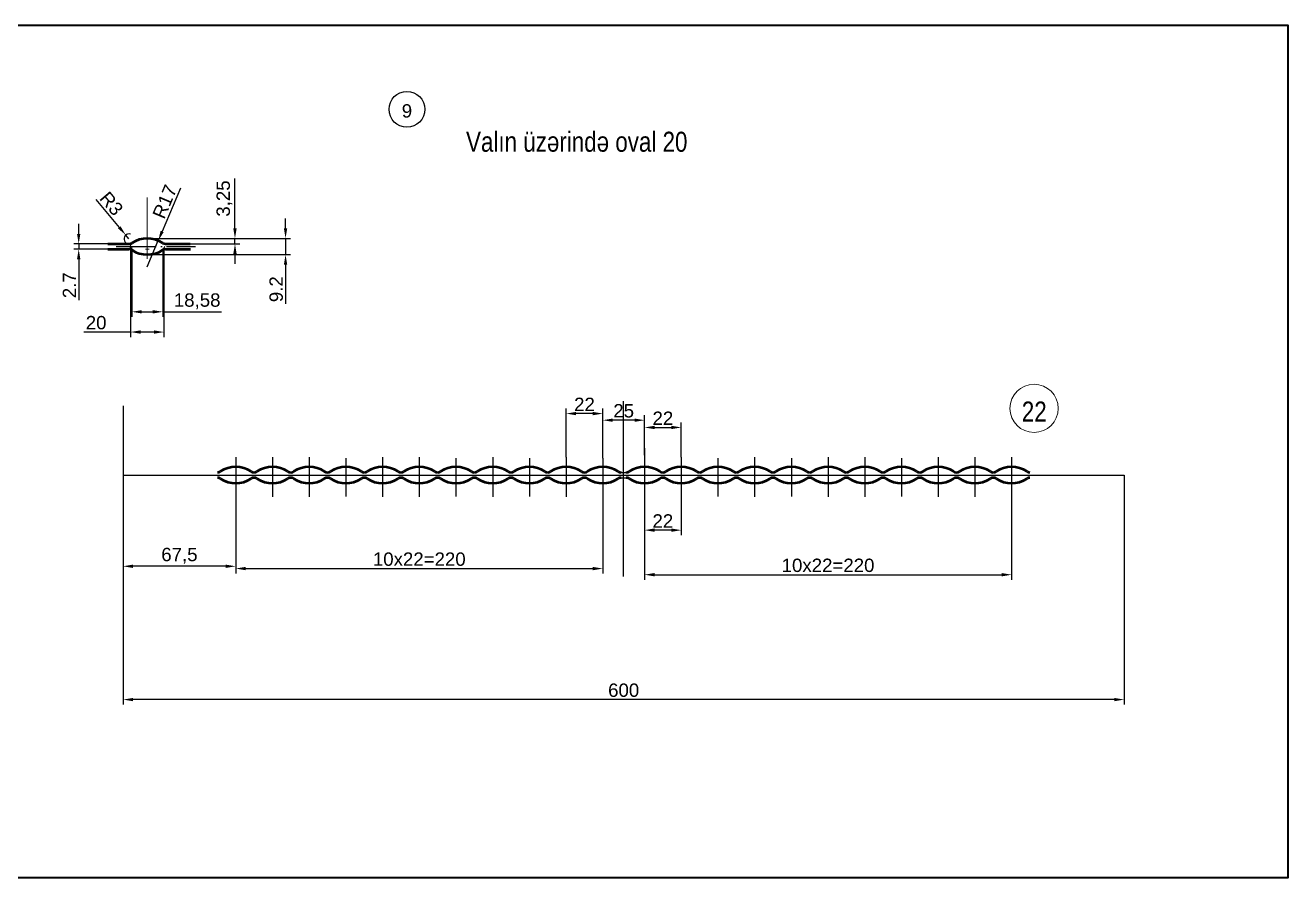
# Model space of a CAD drawing. Header units: millimetres. Extents: x 1526 to 31626, y -4643 to 9189.
# Drawn here: x 5556 to 6312, y -1396 to -885 of the extents above; entities that cross this region are included whole.
import ezdxf

# ---------------------------------------------------------------- set-up
doc = ezdxf.new("R2010")
doc.units = ezdxf.units.MM
doc.linetypes.add('ACAD_ISO04W100', pattern=[30, 24, -3, 0, -3])
for name, color, linetype, lineweight in [('Quota', 3, 'Continuous', 40), ('контурная', 7, 'Continuous', 50), ('осевые', 1, 'ACAD_ISO04W100', 25), ('размерные', 7, 'Continuous', 25), ('тонкая', 7, 'Continuous', 20), ('тонкий', 7, 'Continuous', 20)]:
    doc.layers.add(name, color=color, linetype=linetype, lineweight=lineweight)
doc.layers.add('осевая', color=4, linetype='Continuous')
doc.styles.add('s3v4', font='arial.ttf', dxfattribs={"width": 0.8, "height": 12})
doc.styles.get("Standard").update_dxf_attribs({"font": 'arial.ttf'})
doc.dimstyles.new('s2v4', dxfattribs={"dimtxt": 8, "dimasz": 6, "dimexe": 3, "dimexo": 0, "dimgap": 1.5, "dimtad": 1, "dimtxsty": 'Standard', "dimcen": 2.5, "dimadec": 0, "dimazin": 0, "dimtfac": 1, "dimtmove": 0, "dimatfit": 3, "dimfxl": 1, "dimarcsym": 0})
doc.dimstyles.new('s2v4$0', dxfattribs={"dimtxt": 8, "dimasz": 6, "dimexe": 3, "dimexo": 0, "dimgap": 1.5, "dimtad": 1, "dimtxsty": 'Standard', "dimcen": 2.5, "dimadec": 0, "dimazin": 0, "dimtfac": 1, "dimtmove": 0, "dimatfit": 3, "dimfxl": 1, "dimarcsym": 0})

# ---------------------------------------------------------------- blocks, each defined once
blk = doc.blocks.new('*D773')
at = {"layer": 'Defpoints', "color": 0, "transparency": 16777216}
for p in [(5614.33, -1113.28), (6214.33, -1154.69), (5614.33, -1289.26)]:
    blk.add_point(p, dxfattribs=at)
at = {"layer": 'тонкая', "color": 0, "lineweight": -2, "transparency": 16777216}
for p, q in [((5614.33, -1113.28), (5614.33, -1292.26)), ((6214.33, -1154.69), (6214.33, -1292.26)), ((6208.33, -1289.26), (5620.33, -1289.26))]:
    blk.add_line(p, q, dxfattribs=at)
at = {"layer": 'тонкая', "color": 0, "transparency": 16777216}
for points in [[(5620.33, -1288.26), (5620.33, -1290.26), (5614.33, -1289.26)], [(6208.33, -1288.26), (6208.33, -1290.26), (6214.33, -1289.26)]]:
    blk.add_solid(points, dxfattribs=at)
at = {"layer": 'тонкая', "color": 0, "transparency": 16777216, "insert": (5914.33, -1283.68), "char_height": 8, "attachment_point": 5}
blk.add_mtext('600', dxfattribs=at)
blk = doc.blocks.new('*D772')
at = {"layer": 'Defpoints', "color": 0, "transparency": 16777216}
for p in [(5618.78, -1019.28), (5638.77, -1019.28), (5618.78, -1068.95)]:
    blk.add_point(p, dxfattribs=at)
at = {"layer": 'тонкий', "color": 0, "lineweight": -2, "transparency": 16777216}
for p, q in [((5618.78, -1019.28), (5618.78, -1071.95)), ((5638.77, -1019.28), (5638.77, -1071.95)), ((5618.78, -1068.95), (5590.87, -1068.95)), ((5632.77, -1068.95), (5624.78, -1068.95))]:
    blk.add_line(p, q, dxfattribs=at)
at = {"layer": 'тонкий', "color": 0, "transparency": 16777216}
for points in [[(5624.78, -1067.95), (5624.78, -1069.95), (5618.78, -1068.95)], [(5632.77, -1067.95), (5632.77, -1069.95), (5638.77, -1068.95)]]:
    blk.add_solid(points, dxfattribs=at)
at = {"layer": 'тонкий', "color": 0, "transparency": 16777216, "insert": (5598.15, -1063.36), "char_height": 8, "attachment_point": 5}
blk.add_mtext('20', dxfattribs=at)
blk = doc.blocks.new('*D774')
at = {"layer": 'Defpoints', "color": 0, "transparency": 16777216}
for p in [(5628.78, -1012.83), (5681.37, -1012.83), (5644.8, -1016.08)]:
    blk.add_point(p, dxfattribs=at)
at = {"layer": 'тонкий', "color": 0, "lineweight": -2, "transparency": 16777216}
for p, q in [((5681.37, -1006.83), (5681.37, -976.99)), ((5628.78, -1012.83), (5684.37, -1012.83)), ((5681.37, -1016.08), (5681.37, -1012.83)), ((5644.8, -1016.08), (5684.37, -1016.08)), ((5681.37, -1022.08), (5681.37, -1028.08))]:
    blk.add_line(p, q, dxfattribs=at)
at = {"layer": 'тонкий', "color": 0, "transparency": 16777216}
for points in [[(5680.37, -1006.83), (5682.37, -1006.83), (5681.37, -1012.83)], [(5680.37, -1022.08), (5682.37, -1022.08), (5681.37, -1016.08)]]:
    blk.add_solid(points, dxfattribs=at)
at = {"layer": 'тонкий', "color": 0, "transparency": 16777216, "insert": (5675.06, -988.91), "char_height": 8, "attachment_point": 5, "rotation": 90}
blk.add_mtext('3,25', dxfattribs=at)
blk = doc.blocks.new('*D775')
at = {"layer": 'Defpoints', "color": 0, "transparency": 16777216}
for p in [(5660.28, -1012.83), (5628.78, -1022.53), (5711.68, -1022.53)]:
    blk.add_point(p, dxfattribs=at)
at = {"layer": 'тонкий', "color": 0, "lineweight": -2, "transparency": 16777216}
for p, q in [((5711.68, -1006.83), (5711.68, -1000.83)), ((5660.28, -1012.83), (5714.68, -1012.83)), ((5711.68, -1012.83), (5711.68, -1022.53)), ((5628.78, -1022.53), (5714.68, -1022.53)), ((5711.68, -1028.53), (5711.68, -1052.01))]:
    blk.add_line(p, q, dxfattribs=at)
at = {"layer": 'тонкий', "color": 0, "transparency": 16777216}
for points in [[(5710.68, -1006.83), (5712.68, -1006.83), (5711.68, -1012.83)], [(5710.68, -1028.53), (5712.68, -1028.53), (5711.68, -1022.53)]]:
    blk.add_solid(points, dxfattribs=at)
at = {"layer": 'тонкий', "color": 0, "transparency": 16777216, "insert": (5706.09, -1043.27), "char_height": 8, "attachment_point": 5, "rotation": 90}
blk.add_mtext('9.2', dxfattribs=at)
blk = doc.blocks.new('*D776')
at = {"layer": 'Defpoints', "color": 0, "transparency": 16777216}
for p in [(5587.69, -1019.28), (5608.02, -1016.08), (5608.02, -1019.28)]:
    blk.add_point(p, dxfattribs=at)
at = {"layer": 'тонкий', "color": 0, "lineweight": -2, "transparency": 16777216}
for p, q in [((5587.69, -1010.08), (5587.69, -1004.08)), ((5608.02, -1016.08), (5584.69, -1016.08)), ((5608.02, -1019.28), (5584.69, -1019.28)), ((5587.69, -1016.08), (5587.69, -1019.28)), ((5587.69, -1025.28), (5587.69, -1049.76))]:
    blk.add_line(p, q, dxfattribs=at)
at = {"layer": 'тонкий', "color": 0, "transparency": 16777216}
for points in [[(5586.69, -1010.08), (5588.69, -1010.08), (5587.69, -1016.08)], [(5586.69, -1025.28), (5588.69, -1025.28), (5587.69, -1019.28)]]:
    blk.add_solid(points, dxfattribs=at)
at = {"layer": 'тонкий', "color": 0, "transparency": 16777216, "insert": (5582.18, -1040.91), "char_height": 8, "attachment_point": 5, "rotation": 90}
blk.add_mtext('2.7', dxfattribs=at)
blk = doc.blocks.new('*D777')
at = {"layer": 'Defpoints', "color": 0, "transparency": 16777216}
for p in [(5635.39, -1014.17), (5628.78, -1029.83)]:
    blk.add_point(p, dxfattribs=at)
at = {"layer": 'тонкий', "color": 0, "lineweight": -2, "transparency": 16777216}
for p, q in [((5648.65, -982.73), (5637.72, -1008.64)), ((5628.78, -1029.83), (5635.39, -1014.17))]:
    blk.add_line(p, q, dxfattribs=at)
at = {"layer": 'тонкий', "color": 0, "transparency": 16777216}
blk.add_solid([(5636.8, -1008.25), (5638.64, -1009.03), (5635.39, -1014.17)], dxfattribs=at)
at = {"layer": 'тонкий', "color": 0, "transparency": 16777216, "insert": (5639.27, -990.78), "char_height": 8, "attachment_point": 5, "rotation": 67.12267}
blk.add_mtext('R17', dxfattribs=at)
blk = doc.blocks.new('*D778')
at = {"layer": 'Defpoints', "color": 0, "transparency": 16777216}
for p in [(5615.91, -1010.79), (5617.85, -1013.08)]:
    blk.add_point(p, dxfattribs=at)
at = {"layer": 'тонкий', "color": 0, "lineweight": -2, "transparency": 16777216}
for p, q in [((5597.91, -989.47), (5612.04, -1006.2)), ((5617.85, -1013.08), (5615.91, -1010.79))]:
    blk.add_line(p, q, dxfattribs=at)
blk.add_arc((5617.85, -1013.08), 3, 72.88747, 270, dxfattribs=at)
at = {"layer": 'тонкий', "color": 0, "transparency": 16777216}
blk.add_solid([(5612.81, -1005.56), (5611.28, -1006.85), (5615.91, -1010.79)], dxfattribs=at)
at = {"layer": 'тонкий', "color": 0, "transparency": 16777216, "insert": (5607.31, -991.94), "char_height": 8, "attachment_point": 5, "rotation": 310.18325}
blk.add_mtext('R3', dxfattribs=at)
blk = doc.blocks.new('*D779')
at = {"layer": 'Defpoints', "color": 0, "transparency": 16777216}
for p in [(5619.49, -1019.77), (5638.07, -1019.77), (5638.07, -1056.82)]:
    blk.add_point(p, dxfattribs=at)
at = {"layer": 'тонкий', "color": 0, "lineweight": -2, "transparency": 16777216}
for p, q in [((5619.49, -1019.77), (5619.49, -1059.82)), ((5638.07, -1019.77), (5638.07, -1059.82)), ((5625.49, -1056.82), (5632.07, -1056.82)), ((5638.07, -1056.82), (5673.33, -1056.82))]:
    blk.add_line(p, q, dxfattribs=at)
at = {"layer": 'тонкий', "color": 0, "transparency": 16777216}
for points in [[(5625.49, -1055.82), (5625.49, -1057.82), (5619.49, -1056.82)], [(5632.07, -1055.82), (5632.07, -1057.82), (5638.07, -1056.82)]]:
    blk.add_solid(points, dxfattribs=at)
at = {"layer": 'тонкий', "color": 0, "transparency": 16777216, "insert": (5658.7, -1050.51), "char_height": 8, "attachment_point": 5}
blk.add_mtext('18,58', dxfattribs=at)
blk = doc.blocks.new('*D935')
at = {"layer": 'Defpoints', "color": 0, "transparency": 16777216}
for p in [(5879.83, -1117.82), (5879.83, -1144.05), (5901.83, -1144.53)]:
    blk.add_point(p, dxfattribs=at)
at = {"layer": 'размерные', "color": 0, "lineweight": -2, "transparency": 16777216}
for p, q in [((5879.83, -1144.05), (5879.83, -1114.82)), ((5895.83, -1117.82), (5885.83, -1117.82)), ((5901.83, -1144.53), (5901.83, -1114.82))]:
    blk.add_line(p, q, dxfattribs=at)
at = {"layer": 'размерные', "color": 0, "transparency": 16777216}
for points in [[(5885.83, -1116.82), (5885.83, -1118.82), (5879.83, -1117.82)], [(5895.83, -1116.82), (5895.83, -1118.82), (5901.83, -1117.82)]]:
    blk.add_solid(points, dxfattribs=at)
at = {"layer": 'размерные', "color": 0, "transparency": 16777216, "insert": (5890.83, -1112.3), "char_height": 8, "attachment_point": 5}
blk.add_mtext('22', dxfattribs=at)
blk = doc.blocks.new('*D936')
at = {"layer": 'Defpoints', "color": 0, "transparency": 16777216}
for p in [(5681.83, -1167.63), (5614.33, -1185.45), (5614.33, -1209.36)]:
    blk.add_point(p, dxfattribs=at)
at = {"layer": 'размерные', "color": 0, "lineweight": -2, "transparency": 16777216}
for p, q in [((5681.83, -1167.63), (5681.83, -1212.36)), ((5614.33, -1185.45), (5614.33, -1212.36)), ((5675.83, -1209.36), (5620.33, -1209.36))]:
    blk.add_line(p, q, dxfattribs=at)
at = {"layer": 'размерные', "color": 0, "transparency": 16777216}
for points in [[(5620.33, -1208.36), (5620.33, -1210.36), (5614.33, -1209.36)], [(5675.83, -1208.36), (5675.83, -1210.36), (5681.83, -1209.36)]]:
    blk.add_solid(points, dxfattribs=at)
at = {"layer": 'размерные', "color": 0, "transparency": 16777216, "insert": (5648.08, -1203.05), "char_height": 8, "attachment_point": 5}
blk.add_mtext('67,5', dxfattribs=at)
blk = doc.blocks.new('*D937')
at = {"layer": 'Defpoints', "color": 0, "transparency": 16777216}
for p in [(5901.83, -1121.79), (5901.83, -1142.8), (5926.83, -1142.8)]:
    blk.add_point(p, dxfattribs=at)
at = {"layer": 'размерные', "color": 0, "lineweight": -2, "transparency": 16777216}
for p, q in [((5901.83, -1142.8), (5901.83, -1118.79)), ((5926.83, -1142.8), (5926.83, -1118.79)), ((5920.83, -1121.79), (5907.83, -1121.79))]:
    blk.add_line(p, q, dxfattribs=at)
at = {"layer": 'размерные', "color": 0, "transparency": 16777216}
for points in [[(5907.83, -1120.79), (5907.83, -1122.79), (5901.83, -1121.79)], [(5920.83, -1120.79), (5920.83, -1122.79), (5926.83, -1121.79)]]:
    blk.add_solid(points, dxfattribs=at)
at = {"layer": 'размерные', "color": 0, "transparency": 16777216, "insert": (5914.33, -1116.2), "char_height": 8, "attachment_point": 5}
blk.add_mtext('25', dxfattribs=at)
blk = doc.blocks.new('*D938')
at = {"layer": 'Defpoints', "color": 0, "transparency": 16777216}
for p in [(5901.83, -1167.47), (5681.83, -1189.99), (5901.83, -1210.73)]:
    blk.add_point(p, dxfattribs=at)
at = {"layer": 'размерные', "color": 0, "lineweight": -2, "transparency": 16777216}
for p, q in [((5901.83, -1167.47), (5901.83, -1213.73)), ((5681.83, -1189.99), (5681.83, -1213.73)), ((5687.83, -1210.73), (5895.83, -1210.73))]:
    blk.add_line(p, q, dxfattribs=at)
at = {"layer": 'размерные', "color": 0, "transparency": 16777216}
for points in [[(5687.83, -1209.73), (5687.83, -1211.73), (5681.83, -1210.73)], [(5895.83, -1209.73), (5895.83, -1211.73), (5901.83, -1210.73)]]:
    blk.add_solid(points, dxfattribs=at)
at = {"layer": 'размерные', "color": 0, "transparency": 16777216, "insert": (5791.83, -1205.14), "char_height": 8, "attachment_point": 5}
blk.add_mtext('10x22=220', dxfattribs=at)
blk = doc.blocks.new('*D939')
at = {"layer": 'Defpoints', "color": 0, "transparency": 16777216}
for p in [(6146.83, -1167.63), (5926.83, -1179.94), (6146.83, -1214.42)]:
    blk.add_point(p, dxfattribs=at)
at = {"layer": 'размерные', "color": 0, "lineweight": -2, "transparency": 16777216}
for p, q in [((6146.83, -1167.63), (6146.83, -1217.42)), ((5926.83, -1179.94), (5926.83, -1217.42)), ((5932.83, -1214.42), (6140.83, -1214.42))]:
    blk.add_line(p, q, dxfattribs=at)
at = {"layer": 'размерные', "color": 0, "transparency": 16777216}
for points in [[(5932.83, -1213.42), (5932.83, -1215.42), (5926.83, -1214.42)], [(6140.83, -1213.42), (6140.83, -1215.42), (6146.83, -1214.42)]]:
    blk.add_solid(points, dxfattribs=at)
at = {"layer": 'размерные', "color": 0, "transparency": 16777216, "insert": (6036.83, -1208.84), "char_height": 8, "attachment_point": 5}
blk.add_mtext('10x22=220', dxfattribs=at)
blk = doc.blocks.new('*D940')
at = {"layer": 'Defpoints', "color": 0, "transparency": 16777216}
for p in [(5948.83, -1167.63), (5926.83, -1179.94), (5926.83, -1187.71)]:
    blk.add_point(p, dxfattribs=at)
at = {"layer": 'размерные', "color": 0, "lineweight": -2, "transparency": 16777216}
for p, q in [((5948.83, -1167.63), (5948.83, -1190.71)), ((5926.83, -1179.94), (5926.83, -1190.71)), ((5942.83, -1187.71), (5932.83, -1187.71))]:
    blk.add_line(p, q, dxfattribs=at)
at = {"layer": 'размерные', "color": 0, "transparency": 16777216}
for points in [[(5932.83, -1186.71), (5932.83, -1188.71), (5926.83, -1187.71)], [(5942.83, -1186.71), (5942.83, -1188.71), (5948.83, -1187.71)]]:
    blk.add_solid(points, dxfattribs=at)
at = {"layer": 'размерные', "color": 0, "transparency": 16777216, "insert": (5937.83, -1182.19), "char_height": 8, "attachment_point": 5}
blk.add_mtext('22', dxfattribs=at)
blk = doc.blocks.new('*D941')
at = {"layer": 'Defpoints', "color": 0, "transparency": 16777216}
for p in [(5948.83, -1126.14), (5926.83, -1138.48), (5948.83, -1144.05)]:
    blk.add_point(p, dxfattribs=at)
at = {"layer": 'размерные', "color": 0, "lineweight": -2, "transparency": 16777216}
for p, q in [((5926.83, -1138.48), (5926.83, -1123.14)), ((5932.83, -1126.14), (5942.83, -1126.14)), ((5948.83, -1144.05), (5948.83, -1123.14))]:
    blk.add_line(p, q, dxfattribs=at)
at = {"layer": 'размерные', "color": 0, "transparency": 16777216}
for points in [[(5932.83, -1125.14), (5932.83, -1127.14), (5926.83, -1126.14)], [(5942.83, -1125.14), (5942.83, -1127.14), (5948.83, -1126.14)]]:
    blk.add_solid(points, dxfattribs=at)
at = {"layer": 'размерные', "color": 0, "transparency": 16777216, "insert": (5937.83, -1120.62), "char_height": 8, "attachment_point": 5}
blk.add_mtext('22', dxfattribs=at)

msp = doc.modelspace()

# ---------------------------------------------------------------- linework, layer by layer
msp.add_circle((5784.44704, -935.44133), 10.75362)
at = {"layer": 'Quota'}
msp.add_lwpolyline([(5484.42631, -885.03716), (6312.35306, -885.03716), (6312.35306, -1396.0761), (5484.42631, -1396.0761)], close=True, dxfattribs=at)
at = {"layer": 'контурная'}
for p, q in [((5605.0819, -1016.07788), (5617.84859, -1016.07788)), ((5605.0819, -1019.27788), (5617.84859, -1019.27788)), ((5639.70609, -1016.07788), (5654.5372, -1016.07788)), ((5639.70609, -1019.27788), (5654.7912, -1019.27788))]:
    msp.add_line(p, q, dxfattribs=at)
for centre, radius, start, end in [((5628.77734, -1029.82788), 17, 56.87705979, 123.12294021), ((5617.84859, -1013.07788), 3, 270, 303.12294021), ((5617.84859, -1022.27788), 3, 56.87705979, 90), ((5628.77734, -1005.52788), 17, 236.87705979, 303.12294021), ((5639.70609, -1013.07788), 3, 236.87705979, 270), ((5639.70609, -1022.27788), 3, 90, 123.12294021), ((5681.83137, -1166.84232), 17, 56.87705979, 123.12294021), ((5703.83137, -1166.84232), 17, 56.87705979, 123.12294021), ((5725.83137, -1166.84232), 17, 56.87705979, 123.12294021), ((5747.83137, -1166.84232), 17, 56.87705979, 123.12294021), ((5769.83137, -1166.84232), 17, 56.87705979, 123.12294021), ((5791.83137, -1166.84232), 17, 56.87705979, 123.12294021), ((5813.83137, -1166.84232), 17, 56.87705979, 123.12294021), ((5835.83137, -1166.84232), 17, 56.87705979, 123.12294021), ((5857.83137, -1166.84232), 17, 56.87705979, 123.12294021), ((5879.83137, -1166.84232), 17, 56.87705979, 123.12294021), ((5901.83137, -1166.84232), 17, 56.87705979, 123.12294021), ((5926.83137, -1166.84232), 17, 56.87705979, 123.12294021), ((5948.83137, -1166.84232), 17, 56.87705979, 123.12294021), ((5970.83137, -1166.84232), 17, 56.87705979, 123.12294021), ((5992.83137, -1166.84232), 17, 56.87705979, 123.12294021), ((6014.83137, -1166.84232), 17, 56.87705979, 123.12294021), ((6036.83137, -1166.84232), 17, 56.87705979, 123.12294021), ((6058.83137, -1166.84232), 17, 56.87705979, 123.12294021), ((6080.83137, -1166.84232), 17, 56.87705979, 123.12294021), ((6102.83137, -1166.84232), 17, 56.87705979, 123.12294021), ((6124.83137, -1166.84232), 17, 56.87705979, 123.12294021), ((6146.83137, -1166.84232), 17, 56.87705979, 123.12294021), ((5670.90263, -1150.09232), 3, 270, 303.12294021), ((5670.90263, -1159.29232), 3, 56.87705979, 90), ((5681.83137, -1142.54232), 17, 236.87705979, 303.12294021), ((5692.76012, -1150.09232), 3, 236.87705979, 270), ((5692.76012, -1159.29232), 3, 90, 123.12294021), ((5692.90263, -1150.09232), 3, 270, 303.12294021), ((5692.90263, -1150.09232), 3, 270, 303.12294021), ((5692.90263, -1159.29232), 3, 56.87705979, 90), ((5692.90263, -1159.29232), 3, 56.87705979, 90), ((5703.83137, -1142.54232), 17, 236.87705979, 303.12294021), ((5714.76012, -1150.09232), 3, 236.87705979, 270), ((5714.76012, -1159.29232), 3, 90, 123.12294021), ((5714.90263, -1150.09232), 3, 270, 303.12294021), ((5714.90263, -1150.09232), 3, 270, 303.12294021), ((5714.90263, -1159.29232), 3, 56.87705979, 90), ((5714.90263, -1159.29232), 3, 56.87705979, 90), ((5725.83137, -1142.54232), 17, 236.87705979, 303.12294021), ((5736.76012, -1150.09232), 3, 236.87705979, 270), ((5736.76012, -1159.29232), 3, 90, 123.12294021), ((5736.90263, -1150.09232), 3, 270, 303.12294021), ((5736.90263, -1159.29232), 3, 56.87705979, 90), ((5747.83137, -1142.54232), 17, 236.87705979, 303.12294021), ((5758.76012, -1150.09232), 3, 236.87705979, 270), ((5758.76012, -1159.29232), 3, 90, 123.12294021), ((5758.90263, -1150.09232), 3, 270, 303.12294021), ((5758.90263, -1159.29232), 3, 56.87705979, 90), ((5769.83137, -1142.54232), 17, 236.87705979, 303.12294021), ((5780.76012, -1150.09232), 3, 236.87705979, 270), ((5780.76012, -1159.29232), 3, 90, 123.12294021), ((5780.90263, -1150.09232), 3, 270, 303.12294021), ((5780.90263, -1159.29232), 3, 56.87705979, 90), ((5791.83137, -1142.54232), 17, 236.87705979, 303.12294021), ((5802.76012, -1150.09232), 3, 236.87705979, 270), ((5802.76012, -1159.29232), 3, 90, 123.12294021), ((5802.90263, -1150.09232), 3, 270, 303.12294021), ((5802.90263, -1159.29232), 3, 56.87705979, 90), ((5813.83137, -1142.54232), 17, 236.87705979, 303.12294021), ((5824.76012, -1150.09232), 3, 236.87705979, 270), ((5824.76012, -1159.29232), 3, 90, 123.12294021), ((5824.90263, -1150.09232), 3, 270, 303.12294021), ((5824.90263, -1159.29232), 3, 56.87705979, 90), ((5835.83137, -1142.54232), 17, 236.87705979, 303.12294021), ((5846.76012, -1150.09232), 3, 236.87705979, 270), ((5846.76012, -1159.29232), 3, 90, 123.12294021), ((5846.90263, -1150.09232), 3, 270, 303.12294021), ((5846.90263, -1159.29232), 3, 56.87705979, 90), ((5857.83137, -1142.54232), 17, 236.87705979, 303.12294021), ((5868.76012, -1150.09232), 3, 236.87705979, 270), ((5868.76012, -1159.29232), 3, 90, 123.12294021), ((5868.90263, -1150.09232), 3, 270, 303.12294021), ((5868.90263, -1159.29232), 3, 56.87705979, 90), ((5879.83137, -1142.54232), 17, 236.87705979, 303.12294021), ((5890.76012, -1150.09232), 3, 236.87705979, 270), ((5890.76012, -1159.29232), 3, 90, 123.12294021), ((5890.90263, -1150.09232), 3, 270, 303.12294021), ((5890.90263, -1159.29232), 3, 56.87705979, 90), ((5901.83137, -1142.54232), 17, 236.87705979, 303.12294021), ((5912.76012, -1150.09232), 3, 236.87705979, 270), ((5912.76012, -1159.29232), 3, 90, 123.12294021), ((5915.90263, -1150.09232), 3, 270, 303.12294021), ((5915.90263, -1159.29232), 3, 56.87705979, 90), ((5926.83137, -1142.54232), 17, 236.87705979, 303.12294021), ((5937.76012, -1150.09232), 3, 236.87705979, 270), ((5937.76012, -1150.09232), 3, 236.87705979, 270), ((5937.76012, -1159.29232), 3, 90, 123.12294021), ((5937.76012, -1159.29232), 3, 90, 123.12294021), ((5937.90263, -1150.09232), 3, 270, 303.12294021), ((5937.90263, -1159.29232), 3, 56.87705979, 90), ((5948.83137, -1142.54232), 17, 236.87705979, 303.12294021), ((5959.76012, -1150.09232), 3, 236.87705979, 270), ((5959.76012, -1159.29232), 3, 90, 123.12294021), ((5959.90263, -1150.09232), 3, 270, 303.12294021), ((5959.90263, -1159.29232), 3, 56.87705979, 90), ((5970.83137, -1142.54232), 17, 236.87705979, 303.12294021), ((5981.76012, -1150.09232), 3, 236.87705979, 270), ((5981.76012, -1159.29232), 3, 90, 123.12294021), ((5981.90263, -1150.09232), 3, 270, 303.12294021), ((5981.90263, -1159.29232), 3, 56.87705979, 90), ((5992.83137, -1142.54232), 17, 236.87705979, 303.12294021), ((6003.76012, -1150.09232), 3, 236.87705979, 270), ((6003.76012, -1159.29232), 3, 90, 123.12294021), ((6003.90263, -1150.09232), 3, 270, 303.12294021), ((6003.90263, -1159.29232), 3, 56.87705979, 90), ((6014.83137, -1142.54232), 17, 236.87705979, 303.12294021), ((6025.76012, -1150.09232), 3, 236.87705979, 270), ((6025.76012, -1159.29232), 3, 90, 123.12294021), ((6025.90263, -1150.09232), 3, 270, 303.12294021), ((6025.90263, -1159.29232), 3, 56.87705979, 90), ((6036.83137, -1142.54232), 17, 236.87705979, 303.12294021), ((6047.76012, -1150.09232), 3, 236.87705979, 270), ((6047.76012, -1159.29232), 3, 90, 123.12294021), ((6047.90263, -1150.09232), 3, 270, 303.12294021), ((6047.90263, -1159.29232), 3, 56.87705979, 90), ((6058.83137, -1142.54232), 17, 236.87705979, 303.12294021), ((6069.76012, -1150.09232), 3, 236.87705979, 270), ((6069.76012, -1159.29232), 3, 90, 123.12294021), ((6069.90263, -1150.09232), 3, 270, 303.12294021), ((6069.90263, -1159.29232), 3, 56.87705979, 90), ((6080.83137, -1142.54232), 17, 236.87705979, 303.12294021), ((6091.76012, -1150.09232), 3, 236.87705979, 270), ((6091.76012, -1159.29232), 3, 90, 123.12294021), ((6091.90263, -1150.09232), 3, 270, 303.12294021), ((6091.90263, -1159.29232), 3, 56.87705979, 90), ((6102.83137, -1142.54232), 17, 236.87705979, 303.12294021), ((6113.76012, -1150.09232), 3, 236.87705979, 270), ((6113.76012, -1150.09232), 3, 236.87705979, 270), ((6113.76012, -1159.29232), 3, 90, 123.12294021), ((6113.76012, -1159.29232), 3, 90, 123.12294021), ((6113.90263, -1150.09232), 3, 270, 303.12294021), ((6113.90263, -1159.29232), 3, 56.87705979, 90), ((6124.83137, -1142.54232), 17, 236.87705979, 303.12294021), ((6135.76012, -1150.09232), 3, 236.87705979, 270), ((6135.76012, -1150.09232), 3, 236.87705979, 270), ((6135.76012, -1159.29232), 3, 90, 123.12294021), ((6135.76012, -1159.29232), 3, 90, 123.12294021), ((6135.90263, -1150.09232), 3, 270, 303.12294021), ((6135.90263, -1159.29232), 3, 56.87705979, 90), ((6146.83137, -1142.54232), 17, 236.87705979, 303.12294021), ((6157.76012, -1150.09232), 3, 236.87705979, 270), ((6157.76012, -1159.29232), 3, 90, 123.12294021)]:
    msp.add_arc(centre, radius, start, end, dxfattribs=at)
at = {"layer": 'осевая'}
for p, q in [((5914.33137, -1215.41245), (5914.33137, -1110.30888)), ((5926.83137, -1138.47941), (5926.83137, -1179.93629)), ((5681.83137, -1144.04818), (5681.83137, -1167.63197)), ((5703.83137, -1144.04818), (5703.83137, -1167.63197)), ((5725.83137, -1144.04818), (5725.83137, -1167.63197)), ((5747.83137, -1144.53276), (5747.83137, -1167.47046)), ((5769.83137, -1144.04818), (5769.83137, -1167.63197)), ((5791.83137, -1144.04818), (5791.83137, -1167.63197)), ((5813.83137, -1144.53276), (5813.83137, -1167.47046)), ((5835.83137, -1144.04818), (5835.83137, -1167.63197)), ((5857.83137, -1144.53276), (5857.83137, -1167.47046)), ((5879.83137, -1144.04818), (5879.83137, -1167.63197)), ((5901.83137, -1144.53276), (5901.83137, -1167.47046)), ((5948.83137, -1144.04818), (5948.83137, -1167.63197)), ((5970.83137, -1144.53276), (5970.83137, -1167.47046)), ((5992.83137, -1144.04818), (5992.83137, -1167.63197)), ((6014.83137, -1144.53276), (6014.83137, -1167.47046)), ((6036.83137, -1144.04818), (6036.83137, -1167.63197)), ((6058.83137, -1144.04818), (6058.83137, -1167.63197)), ((6080.83137, -1144.53276), (6080.83137, -1167.47046)), ((6102.83137, -1144.04818), (6102.83137, -1167.63197)), ((6124.83137, -1144.04818), (6124.83137, -1167.63197)), ((6146.83137, -1144.04818), (6146.83137, -1167.63197)), ((5614.33137, -1154.69232), (6214.33137, -1154.69232))]:
    msp.add_line(p, q, dxfattribs=at)
at = {"layer": 'осевые'}
msp.add_line((5610.23291, -1017.67788), (5657.63492, -1017.67788), dxfattribs=at)
at = {"layer": 'размерные'}
for p, q in [((5692.90263, -1153.09232), (5692.76012, -1153.09232)), ((5692.90263, -1156.29232), (5692.76012, -1156.29232)), ((5714.90263, -1153.09232), (5714.76012, -1153.09232)), ((5714.90263, -1156.29232), (5714.76012, -1156.29232)), ((5736.90263, -1153.09232), (5736.76012, -1153.09232)), ((5736.90263, -1156.29232), (5736.76012, -1156.29232)), ((5758.90263, -1153.09232), (5758.76012, -1153.09232)), ((5758.90263, -1156.29232), (5758.76012, -1156.29232)), ((5802.90263, -1153.09232), (5802.76012, -1153.09232)), ((5802.90263, -1156.29232), (5802.76012, -1156.29232)), ((5824.90263, -1153.09232), (5824.76012, -1153.09232)), ((5824.90263, -1156.29232), (5824.76012, -1156.29232)), ((5912.76012, -1153.09232), (5915.90263, -1153.09232)), ((5912.76012, -1156.29232), (5915.90263, -1156.29232)), ((6003.76012, -1153.09232), (6003.90263, -1153.09232)), ((6003.76012, -1156.29232), (6003.90263, -1156.29232)), ((6025.76012, -1153.09232), (6025.90263, -1153.09232)), ((6025.76012, -1156.29232), (6025.90263, -1156.29232)), ((6069.76012, -1153.09232), (6069.90263, -1153.09232)), ((6069.76012, -1156.29232), (6069.90263, -1156.29232)), ((6091.76012, -1153.09232), (6091.90263, -1153.09232)), ((6091.76012, -1156.29232), (6091.90263, -1156.29232)), ((6113.76012, -1153.09232), (6113.90263, -1153.09232)), ((6113.76012, -1156.29232), (6113.90263, -1156.29232)), ((6135.76012, -1153.09232), (6135.90263, -1153.09232)), ((6135.76012, -1156.29232), (6135.90263, -1156.29232))]:
    msp.add_line(p, q, dxfattribs=at)
at = {"layer": 'тонкая'}
for p, q in [((5627.69309, -1019.27788), (5629.99321, -1019.27788)), ((5614.33137, -1194.91352), (5614.33137, -1113.27852))]:
    msp.add_line(p, q, dxfattribs=at)
msp.add_circle((6160.32665, -1114.69362), 14.45713, dxfattribs=at)
at = {"layer": 'тонкий'}
for p, q in [((5628.77734, -988.27495), (5628.77734, -1001.19813)), ((5628.77734, -1001.54813), (5628.77734, -1025.02762)), ((5618.30043, -1017.67788), (5619.48791, -1015.59038)), ((5619.48791, -1019.76538), (5618.30043, -1017.67788)), ((5618.78047, -1019.27788), (5618.78047, -1018.82818)), ((5619.48791, -1019.76538), (5619.48791, -1017.67788)), ((5638.06678, -1019.76538), (5639.25425, -1017.67788)), ((5638.77422, -1019.27788), (5638.77422, -1018.69182))]:
    msp.add_line(p, q, dxfattribs=at)

# ---------------------------------------------------------------- texts
at = {"insert": (5784.44506, -936.41819), "char_height": 8, "attachment_point": 5}
msp.add_mtext('9', dxfattribs=at)
at = {"layer": 'тонкая', "style": 's3v4', "width": 0.8}
for s, p in [('Valın üzərində oval 20 ', (5819.86237, -960.87469)), ('22', (6152.96399, -1122.60518))]:
    msp.add_text(s, height=12, dxfattribs=at).set_placement(p)

# ---------------------------------------------------------------- dimensions: what is measured, and where the dimension line sits
at = {"layer": 'размерные'}
for base, p1, p2, picture, middle in [((5879.83137, -1117.81623), (5901.83137, -1144.53276), (5879.83137, -1144.04818), '*D935', (5890.83137, -1112.29986)), ((5901.83137, -1121.78742), (5926.83137, -1142.80432), (5901.83137, -1142.80432), '*D937', (5914.33137, -1116.20283)), ((5948.83137, -1126.13715), (5926.83137, -1138.47941), (5948.83137, -1144.04818), '*D941', (5937.83137, -1120.62078)), ((5614.33137, -1209.35623), (5681.83137, -1167.63197), (5614.33137, -1185.45255), '*D936', (5648.08137, -1203.04859)), ((5926.83137, -1187.71006), (5948.83137, -1167.63197), (5926.83137, -1179.93629), '*D940', (5937.83137, -1182.19369))]:
    dim = msp.add_linear_dim(base=base, p1=p1, p2=p2, dimstyle='s2v4$0', dxfattribs=at)
    dim.commit()
    dim.dimension.update_dxf_attribs({"geometry": picture, "text_midpoint": middle})
for base, p1, p2, picture, middle in [((5901.83137, -1210.72765), (5681.83137, -1189.9941), (5901.83137, -1167.47046), '*D938', (5791.83137, -1205.14307)), ((6146.83137, -1214.42453), (5926.83137, -1179.93629), (6146.83137, -1167.63197), '*D939', (6036.83137, -1208.83995))]:
    dim = msp.add_linear_dim(base=base, p1=p1, p2=p2, text='10x22=220', dimstyle='s2v4$0', dxfattribs=at)
    dim.commit()
    dim.dimension.update_dxf_attribs({"geometry": picture, "text_midpoint": middle})
at = {"layer": 'тонкая'}
dim = msp.add_linear_dim(base=(5614.33137, -1289.26325), p1=(6214.33137, -1154.69232), p2=(5614.33137, -1113.27852), dimstyle='s2v4', dxfattribs=at)
dim.commit()
dim.dimension.update_dxf_attribs({"geometry": '*D773', "text_midpoint": (5914.33137, -1283.67867)})
at = {"layer": 'тонкий'}
for center, mpoint, picture, middle in [((5617.84859, -1013.07788), (5615.91289, -1010.78592), '*D778', (5607.30896, -991.93915)), ((5628.77734, -1029.82788), (5635.38625, -1014.16511), '*D777', (5639.26781, -990.77634))]:
    dim = msp.add_radius_dim(center=center, mpoint=mpoint, dimstyle='s2v4', dxfattribs=at)
    dim.commit()
    dim.dimension.update_dxf_attribs({"geometry": picture, "text_midpoint": middle})
dim = msp.add_linear_dim(base=(5681.37086, -1012.82788), p1=(5644.80177, -1016.07788), p2=(5628.77734, -1012.82788), angle=90, dimstyle='s2v4', dxfattribs=at)
dim.commit()
dim.dimension.update_dxf_attribs({"geometry": '*D774', "text_midpoint": (5681.37086, -988.91042), "dimtype": 160})
for base, p1, p2, text, picture, middle in [((5587.69456, -1019.27788), (5608.02102, -1016.07788), (5608.02102, -1019.27788), '2.7', '*D776', (5587.69456, -1040.90676)), ((5711.67589, -1022.52788), (5660.27734, -1012.82788), (5628.77734, -1022.52788), '9.2', '*D775', (5711.67589, -1043.26935))]:
    dim = msp.add_linear_dim(base=base, p1=p1, p2=p2, angle=90, text=text, dimstyle='s2v4', dxfattribs=at)
    dim.commit()
    dim.dimension.update_dxf_attribs({"geometry": picture, "text_midpoint": middle, "dimtype": 160})
dim = msp.add_linear_dim(base=(5618.78047, -1068.94868), p1=(5638.77422, -1019.27788), p2=(5618.78047, -1019.27788), dimstyle='s2v4', override={"dimdec": 0}, dxfattribs=at)
dim.commit()
dim.dimension.update_dxf_attribs({"geometry": '*D772', "text_midpoint": (5598.15086, -1068.94868), "dimtype": 160})
dim = msp.add_linear_dim(base=(5638.06678, -1056.82243), p1=(5619.48791, -1019.76538), p2=(5638.06678, -1019.76538), dimstyle='s2v4', dxfattribs=at)
dim.commit()
dim.dimension.update_dxf_attribs({"geometry": '*D779', "text_midpoint": (5658.69638, -1056.82243), "dimtype": 160})

doc.saveas('drawing.dxf')
